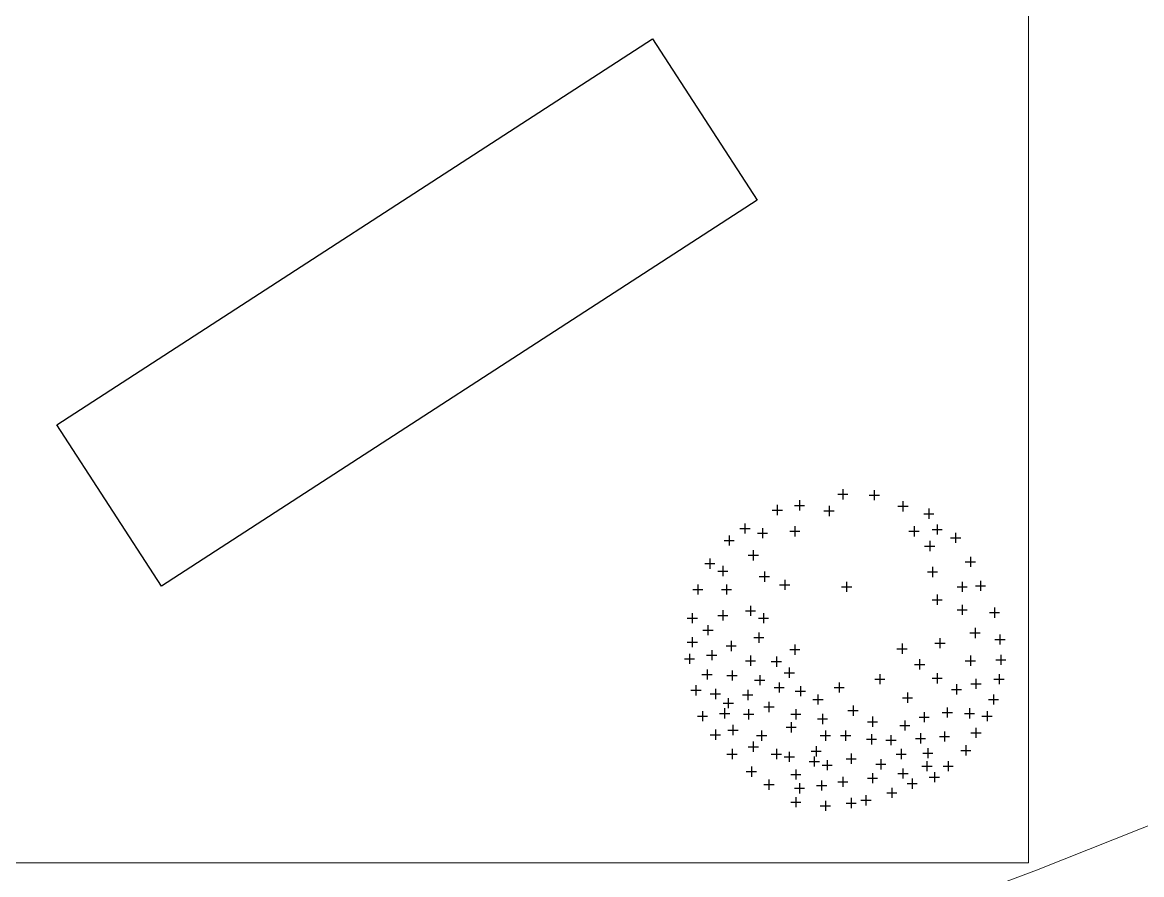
# Model space of a CAD drawing. Header units: inches. Extents: x 203 to 1065, y -1127 to 921.
# Drawn here: x 837.03 to 843.19, y 364.72 to 369.42 of the extents above; entities that cross this region are included whole.
import ezdxf

# ---------------------------------------------------------------- set-up
doc = ezdxf.new("R2010")
doc.units = ezdxf.units.IN
doc.header["$MEASUREMENT"] = 0
for name, color, linetype in [('calle', 3, 'Continuous'), ('CURVAS', 32, 'Continuous'), ('Vegetación', 102, 'Continuous')]:
    doc.layers.add(name, color=color, linetype=linetype)

# ---------------------------------------------------------------- blocks, each defined once
blk = doc.blocks.new('RB13')
for p, q in [((-0.09496, 0.49383), (-0.09496, 0.46267)), ((0.00127, 0.49667), (0.00127, 0.4655)), ((0.01685, 0.48108), (-0.01432, 0.48108)), ((-0.07937, 0.47825), (-0.11054, 0.47825)), ((-0.18269, 0.45983), (-0.18269, 0.42867)), ((0.13428, 0.46267), (0.13428, 0.4315)), ((0.04372, 0.44567), (0.04372, 0.4145)), ((0.14987, 0.44708), (0.1187, 0.44708)), ((0.2022, 0.4485), (0.2022, 0.41733)), ((-0.16711, 0.44425), (-0.19827, 0.44425)), ((-0.26193, 0.43717), (-0.26193, 0.406)), ((0.21779, 0.43292), (0.18662, 0.43292)), ((0.0593, 0.43008), (0.02814, 0.43008)), ((-0.24635, 0.42158), (-0.27752, 0.42158)), ((0.30126, 0.39183), (0.30126, 0.36066)), ((-0.2874, 0.389), (-0.2874, 0.35783)), ((-0.21665, 0.38333), (-0.21665, 0.35216)), ((0.14843, 0.38333), (0.14843, 0.35216)), ((0.24749, 0.37767), (0.24749, 0.3465)), ((0.31684, 0.37625), (0.28567, 0.37625)), ((-0.27182, 0.37342), (-0.30299, 0.37342)), ((-0.20107, 0.36775), (-0.23223, 0.36775)), ((0.16402, 0.36775), (0.13285, 0.36775)), ((-0.34401, 0.3635), (-0.34401, 0.33233)), ((0.26307, 0.36208), (0.2319, 0.36208)), ((0.34937, 0.355), (0.34937, 0.32383)), ((-0.32842, 0.34791), (-0.35959, 0.34791)), ((0.36495, 0.33941), (0.33379, 0.33941)), ((-0.26476, 0.338), (-0.26476, 0.30683)), ((-0.24918, 0.32241), (-0.28035, 0.32241)), ((0.27579, 0.30966), (0.27579, 0.2785)), ((0.29137, 0.29408), (0.2602, 0.29408)), ((-0.38929, 0.28983), (-0.38929, 0.25866)), ((0.4088, 0.28416), (0.4088, 0.253)), ((-0.3737, 0.27425), (-0.40487, 0.27425)), ((0.42439, 0.26858), (0.39322, 0.26858)), ((0.36918, 0.2615), (0.36918, 0.23033)), ((-0.27325, 0.25866), (-0.27325, 0.22749)), ((0.24183, 0.2445), (0.24183, 0.21333)), ((0.38476, 0.24591), (0.3536, 0.24591)), ((-0.25767, 0.24308), (-0.28884, 0.24308)), ((0.25741, 0.22891), (0.22624, 0.22891)), ((-0.42042, 0.21616), (-0.42042, 0.18499)), ((0.17956, 0.21899), (0.17956, 0.18783)), ((-0.36382, 0.21333), (-0.36382, 0.18216)), ((-0.01005, 0.21333), (-0.01005, 0.18216)), ((0.19515, 0.20341), (0.16398, 0.20341)), ((0.35786, 0.20483), (0.35786, 0.17366)), ((0.44559, 0.20483), (0.44559, 0.17366)), ((-0.40483, 0.20058), (-0.436, 0.20058)), ((-0.34823, 0.19774), (-0.3794, 0.19774)), ((0.00553, 0.19774), (-0.02564, 0.19774)), ((0.37344, 0.18924), (0.34228, 0.18924)), ((0.46118, 0.18924), (0.43001, 0.18924)), ((-0.2874, 0.17366), (-0.2874, 0.14249)), ((-0.27182, 0.15808), (-0.30299, 0.15808)), ((-0.36382, 0.14249), (-0.36382, 0.11133)), ((0.28428, 0.13966), (0.28428, 0.10849)), ((-0.46287, 0.13399), (-0.46287, 0.10282)), ((-0.34823, 0.12691), (-0.3794, 0.12691)), ((0.29986, 0.12408), (0.26869, 0.12408)), ((0.36918, 0.12549), (0.36918, 0.09432)), ((-0.44729, 0.11841), (-0.47845, 0.11841)), ((0.24466, 0.11699), (0.24466, 0.08582)), ((0.46257, 0.11699), (0.46257, 0.08582)), ((0.38476, 0.10991), (0.3536, 0.10991)), ((0.26024, 0.10141), (0.22907, 0.10141)), ((0.47816, 0.10141), (0.44699, 0.10141)), ((0.41446, 0.08016), (0.41446, 0.04899)), ((-0.40344, 0.07166), (-0.40344, 0.04049)), ((0.43005, 0.06457), (0.39888, 0.06457)), ((-0.38785, 0.05607), (-0.41902, 0.05607)), ((0.25881, 0.05749), (0.25881, 0.02632)), ((-0.47985, 0.05182), (-0.47985, 0.02066)), ((0.27439, 0.04191), (0.24322, 0.04191)), ((0.46257, 0.04332), (0.46257, 0.01216)), ((-0.29589, 0.04049), (-0.29589, 0.00932)), ((-0.46427, 0.03624), (-0.49543, 0.03624)), ((0.34371, 0.03199), (0.34371, 0.00082)), ((0.47816, 0.02774), (0.44699, 0.02774)), ((-0.28031, 0.02491), (-0.31148, 0.02491)), ((-0.17986, 0.02349), (-0.17986, -0.00768)), ((0.14843, 0.02066), (0.14843, -0.01051)), ((0.35929, 0.01641), (0.32813, 0.01641)), ((-0.16428, 0.00791), (-0.19544, 0.00791)), ((0.16402, 0.00507), (0.13285, 0.00507)), ((0.40314, 0.00366), (0.40314, -0.02751)), ((0.47106, -0.00768), (0.47106, -0.03885)), ((-0.48268, -0.01051), (-0.48268, -0.04168)), ((-0.38929, -0.01334), (-0.38929, -0.04451)), ((0.28428, -0.01334), (0.28428, -0.04451)), ((0.41873, -0.01193), (0.38756, -0.01193)), ((0.20503, -0.01618), (0.20503, -0.04735)), ((0.48665, -0.02326), (0.45548, -0.02326)), ((-0.4671, -0.02609), (-0.49826, -0.02609)), ((-0.23363, -0.02468), (-0.23363, -0.05585)), ((-0.3737, -0.02893), (-0.40487, -0.02893)), ((0.29986, -0.02893), (0.26869, -0.02893)), ((0.22062, -0.03176), (0.18945, -0.03176)), ((-0.21805, -0.04026), (-0.24922, -0.04026)), ((0.16541, -0.05018), (0.16541, -0.08135)), ((0.41729, -0.05585), (0.41729, -0.08701)), ((0.34088, -0.05868), (0.34088, -0.08985)), ((-0.2874, -0.06718), (-0.2874, -0.09835)), ((0.181, -0.06576), (0.14983, -0.06576)), ((-0.47702, -0.07001), (-0.47702, -0.10118)), ((-0.11194, -0.07001), (-0.11194, -0.10118)), ((0.43288, -0.07143), (0.40171, -0.07143)), ((0.25598, -0.07285), (0.25598, -0.10401)), ((0.35646, -0.07426), (0.3253, -0.07426)), ((-0.46144, -0.0856), (-0.4926, -0.0856)), ((-0.40627, -0.08418), (-0.40627, -0.11535)), ((-0.27182, -0.08276), (-0.30299, -0.08276)), ((-0.09635, -0.0856), (-0.12752, -0.0856)), ((0.27156, -0.08843), (0.24039, -0.08843)), ((0.01259, -0.09551), (0.01259, -0.12668)), ((0.19654, -0.09551), (0.19654, -0.12668)), ((-0.39068, -0.09976), (-0.42185, -0.09976)), ((-0.34684, -0.10118), (-0.34684, -0.13235)), ((0.45125, -0.10401), (0.45125, -0.13518)), ((0.13145, -0.10685), (0.13145, -0.13801)), ((0.02817, -0.1111), (-0.003, -0.1111)), ((0.21213, -0.1111), (0.18096, -0.1111)), ((0.39182, -0.11535), (0.39182, -0.14651)), ((-0.33125, -0.11676), (-0.36242, -0.11676)), ((0.29277, -0.11818), (0.29277, -0.14935)), ((0.46684, -0.1196), (0.43567, -0.1196)), ((0.14704, -0.12243), (0.11587, -0.12243)), ((-0.19684, -0.12668), (-0.19684, -0.15785)), ((-0.46004, -0.13235), (-0.46004, -0.16352)), ((0.07768, -0.13235), (0.07768, -0.16352)), ((0.40741, -0.13093), (0.37624, -0.13093)), ((0.30835, -0.13376), (0.27718, -0.13376)), ((-0.18126, -0.14226), (-0.21242, -0.14226)), ((0.3522, -0.14368), (0.3522, -0.17485)), ((-0.44446, -0.14793), (-0.47562, -0.14793)), ((0.09326, -0.14793), (0.0621, -0.14793)), ((0.22768, -0.15501), (0.22768, -0.18618)), ((0.36778, -0.15926), (0.33662, -0.15926)), ((-0.02986, -0.16635), (-0.02986, -0.19752)), ((0.24326, -0.1706), (0.21209, -0.1706)), ((-0.31853, -0.17202), (-0.31853, -0.20318)), ((-0.38646, -0.17485), (-0.38646, -0.20602)), ((0.1456, -0.17768), (0.1456, -0.20885)), ((0.28994, -0.17768), (0.28994, -0.20885)), ((0.36352, -0.17485), (0.36352, -0.20602)), ((-0.44023, -0.18335), (-0.44023, -0.21452)), ((-0.01428, -0.18193), (-0.04545, -0.18193)), ((0.43144, -0.18335), (0.43144, -0.21452)), ((-0.30295, -0.1876), (-0.33412, -0.1876)), ((-0.24778, -0.18618), (-0.24778, -0.21735)), ((-0.37087, -0.19043), (-0.40204, -0.19043)), ((0.06353, -0.19185), (0.06353, -0.22302)), ((0.3791, -0.19043), (0.34794, -0.19043)), ((0.16119, -0.19327), (0.13002, -0.19327)), ((0.30552, -0.19327), (0.27435, -0.19327)), ((-0.42465, -0.19893), (-0.45581, -0.19893)), ((-0.2322, -0.20177), (-0.26337, -0.20177)), ((-0.0893, -0.20035), (-0.0893, -0.23152)), ((0.44703, -0.19893), (0.41586, -0.19893)), ((0.07911, -0.20743), (0.04795, -0.20743)), ((-0.18835, -0.21168), (-0.18835, -0.24285)), ((-0.07371, -0.21593), (-0.10488, -0.21593)), ((0.15975, -0.21735), (0.15975, -0.24852)), ((0.33805, -0.22585), (0.33805, -0.25702)), ((-0.17277, -0.22727), (-0.20393, -0.22727)), ((0.17534, -0.23293), (0.14417, -0.23293)), ((-0.40627, -0.23435), (-0.40627, -0.26552)), ((-0.00722, -0.24285), (-0.00722, -0.27402)), ((0.05504, -0.24285), (0.05504, -0.27402)), ((0.25032, -0.24285), (0.25032, -0.27402)), ((0.35363, -0.24143), (0.32247, -0.24143)), ((0.39182, -0.24002), (0.39182, -0.27118)), ((-0.31004, -0.24568), (-0.31004, -0.27685)), ((-0.39068, -0.24993), (-0.42185, -0.24993)), ((-0.23646, -0.25135), (-0.23646, -0.28252)), ((-0.1459, -0.25702), (-0.1459, -0.28818)), ((-0.08647, -0.25418), (-0.08647, -0.28535)), ((0.40741, -0.2556), (0.37624, -0.2556)), ((0.00836, -0.25843), (-0.02281, -0.25843)), ((0.07062, -0.25843), (0.03946, -0.25843)), ((0.2659, -0.25843), (0.23473, -0.25843)), ((-0.29446, -0.26127), (-0.32563, -0.26127)), ((-0.22088, -0.26693), (-0.25205, -0.26693)), ((-0.07088, -0.26977), (-0.10205, -0.26977)), ((-0.13031, -0.2726), (-0.16148, -0.2726)), ((0.27579, -0.27685), (0.27579, -0.30802)), ((-0.37514, -0.28818), (-0.37514, -0.31935)), ((0.08334, -0.29102), (0.08334, -0.32219)), ((0.29137, -0.29243), (0.2602, -0.29243)), ((-0.2591, -0.29669), (-0.2591, -0.32785)), ((-0.17703, -0.29952), (-0.17703, -0.33069)), ((0.20503, -0.29952), (0.20503, -0.33069)), ((0.34088, -0.29952), (0.34088, -0.33069)), ((-0.35955, -0.30377), (-0.39072, -0.30377)), ((0.09892, -0.3066), (0.06776, -0.3066)), ((0.16541, -0.30802), (0.16541, -0.33919)), ((-0.24352, -0.31227), (-0.27469, -0.31227)), ((-0.16145, -0.3151), (-0.19261, -0.3151)), ((-0.0242, -0.31369), (-0.0242, -0.34485)), ((0.22062, -0.3151), (0.18945, -0.3151)), ((0.35646, -0.3151), (0.3253, -0.3151)), ((0.089, -0.32219), (0.089, -0.35335)), ((0.181, -0.3236), (0.14983, -0.3236)), ((-0.11477, -0.33069), (-0.11477, -0.36185)), ((-0.00862, -0.32927), (-0.03979, -0.32927)), ((0.04938, -0.33352), (0.04938, -0.36469)), ((-0.32136, -0.33635), (-0.32136, -0.36752)), ((-0.25627, -0.33635), (-0.25627, -0.36752)), ((0.10458, -0.33777), (0.07342, -0.33777)), ((-0.09918, -0.34627), (-0.13035, -0.34627)), ((0.06496, -0.3491), (0.0338, -0.3491)), ((-0.30578, -0.35194), (-0.33695, -0.35194)), ((-0.24069, -0.35194), (-0.27186, -0.35194)), ((0.28145, -0.35335), (0.28145, -0.38452)), ((-0.18269, -0.35902), (-0.18269, -0.39019)), ((0.1456, -0.36185), (0.1456, -0.39302)), ((0.29703, -0.36894), (0.26586, -0.36894)), ((-0.27891, -0.37035), (-0.27891, -0.40152)), ((-0.0893, -0.37319), (-0.0893, -0.40435)), ((-0.16711, -0.3746), (-0.19827, -0.3746)), ((0.16119, -0.37744), (0.13002, -0.37744)), ((-0.26333, -0.38594), (-0.2945, -0.38594)), ((0.00127, -0.38452), (0.00127, -0.41569)), ((-0.21099, -0.39019), (-0.21099, -0.42135)), ((-0.07371, -0.38877), (-0.10488, -0.38877)), ((0.22768, -0.39302), (0.22768, -0.42419)), ((0.06636, -0.39585), (0.06636, -0.42702)), ((0.01685, -0.4001), (-0.01432, -0.4001)), ((0.13428, -0.40435), (0.13428, -0.43552)), ((-0.19541, -0.40577), (-0.22657, -0.40577)), ((0.24326, -0.4086), (0.21209, -0.4086)), ((0.08194, -0.41144), (0.05078, -0.41144)), ((-0.14873, -0.41852), (-0.14873, -0.44969)), ((0.14987, -0.41994), (0.1187, -0.41994)), ((-0.13314, -0.43411), (-0.16431, -0.43411)), ((-0.06949, -0.44119), (-0.06949, -0.47236)), ((0.1456, -0.44686), (0.1456, -0.47802)), ((-0.0242, -0.44969), (-0.0242, -0.48086)), ((-0.0539, -0.45677), (-0.08507, -0.45677)), ((0.05504, -0.45819), (0.05504, -0.48936)), ((0.16119, -0.46244), (0.13002, -0.46244)), ((-0.00862, -0.46527), (-0.03979, -0.46527)), ((0.07062, -0.47377), (0.03946, -0.47377))]:
    blk.add_line(p, q)
blk = doc.blocks.new('52312494')
at = {"xscale": 10, "zscale": 10}
blk.add_blockref('RB13', (0.0764, -0.0469), dxfattribs=at)
blk = doc.blocks.new('ARBOL39')
at = {"xscale": 0.15, "yscale": 1.5, "zscale": 0.15}
blk.add_blockref('52312494', (0, 0), dxfattribs=at)

msp = doc.modelspace()

# ---------------------------------------------------------------- linework, layer by layer
at = {"layer": 'calle'}
msp.add_lwpolyline([(841.072, 368.4365), (837.7954, 366.3128), (837.22, 367.2006), (840.4966, 369.3242)], close=True, dxfattribs=at)
at = {"layer": 'CURVAS', "lineweight": 0}
msp.add_lwpolyline([(848.6894, 367.214), (845.4597, 365.8829), (842.6081, 364.7496), (840.2425, 363.859), (838.3377, 363.1951), (836.341, 362.4044), (834.0262, 361.3426), (831.3933, 360.0095), (828.8395, 358.6986), (826.7618, 357.703), (825.1602, 357.0229), (823.8595, 356.546), (822.4315, 355.998), (820.8568, 355.3664), (819.1976, 354.679), (817.8286, 354.1024), (816.812, 353.6644), (816.1078, 353.3391), (814.8306, 352.5554), (812.6183, 351.0798)], dxfattribs=at)
at = {"layer": 'Vegetación', "linetype": 'Continuous', "lineweight": 0}
msp.add_line((842.5638, 364.7895), (842.5638, 373.8369), dxfattribs=at)
msp.add_lwpolyline([(842.5638, 364.7895), (842.5638, 364.7895), (831.9038, 364.7895), (831.9038, 357.4095)], dxfattribs=at)

# ---------------------------------------------------------------- block references
at = {"layer": 'Vegetación', "xscale": -1.19710281219536, "yscale": 1.19710281219536, "zscale": 1.19710281219536}
msp.add_blockref('ARBOL39', (841.5598, 366.0383), dxfattribs=at)

doc.saveas('drawing.dxf')
